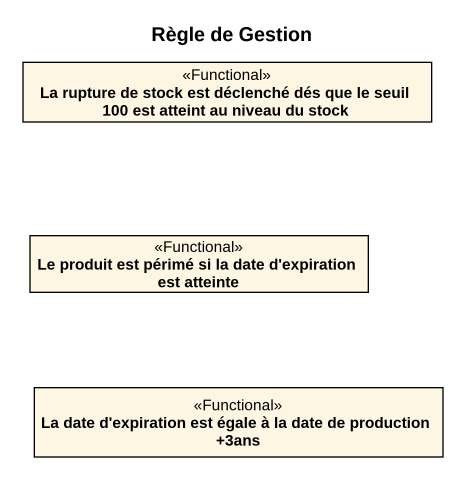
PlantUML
@startuml
title Règle de Gestion
hide circle
hide empty members
class "La rupture de stock est déclenché dés que le seuil 100 est atteint au niveau du stock" as La_rupture_de_stock_est <<Functional>>
class "Le produit est périmé si la date d'expiration est atteinte" as Le_produit_est_périmé_si_la <<Functional>>
class "La date d'expiration est égale à la date de production +3ans" as La_date_d_expiration_est <<Functional>>
@enduml
